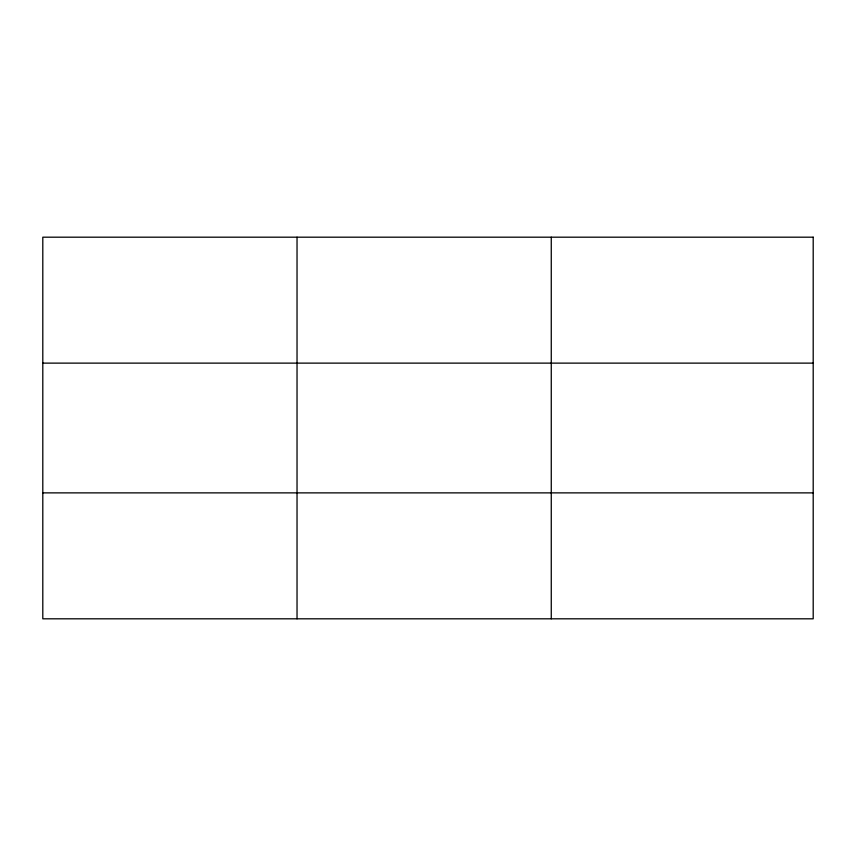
<?xml version="1.0" encoding="UTF-8"?>
<svg xmlns="http://www.w3.org/2000/svg" width="856" height="856" viewBox="0 0 856 856"><rect width="100%" height="100%" fill="white"/><g stroke="black" fill="none" stroke-linecap="round" stroke-linejoin="round"><path stroke-width="1.28" d="M42.8 363.126L813.2 363.126M42.8 492.874L813.2 492.874M551.264 237.187L551.264 618.813M297.032 237.187L297.032 618.813M813.2 237.187L813.2 618.813L42.8 618.813L42.8 237.187L813.2 237.187"/></g></svg>
